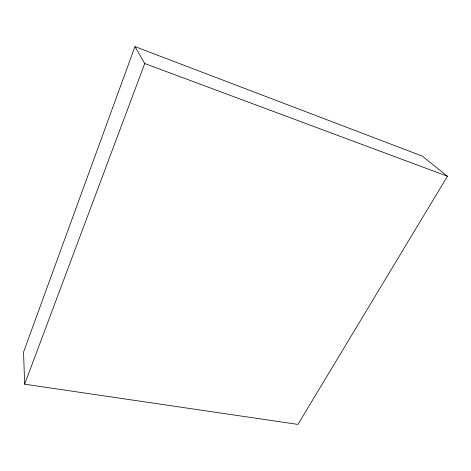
<?xml version="1.0" encoding="UTF-8"?>
<svg xmlns="http://www.w3.org/2000/svg" width="471" height="471" viewBox="0 0 471 471"><rect width="100%" height="100%" fill="white"/><g stroke="black" fill="none" stroke-linecap="round" stroke-linejoin="round"><path stroke-width="0.71" d="M134.959 46.594L23.55 352.078L24.651 384.201L297.931 424.406L447.45 176.26L422.31 156.125L134.959 46.594L144.744 63.538L447.45 176.26M24.651 384.201L144.744 63.538"/></g></svg>
